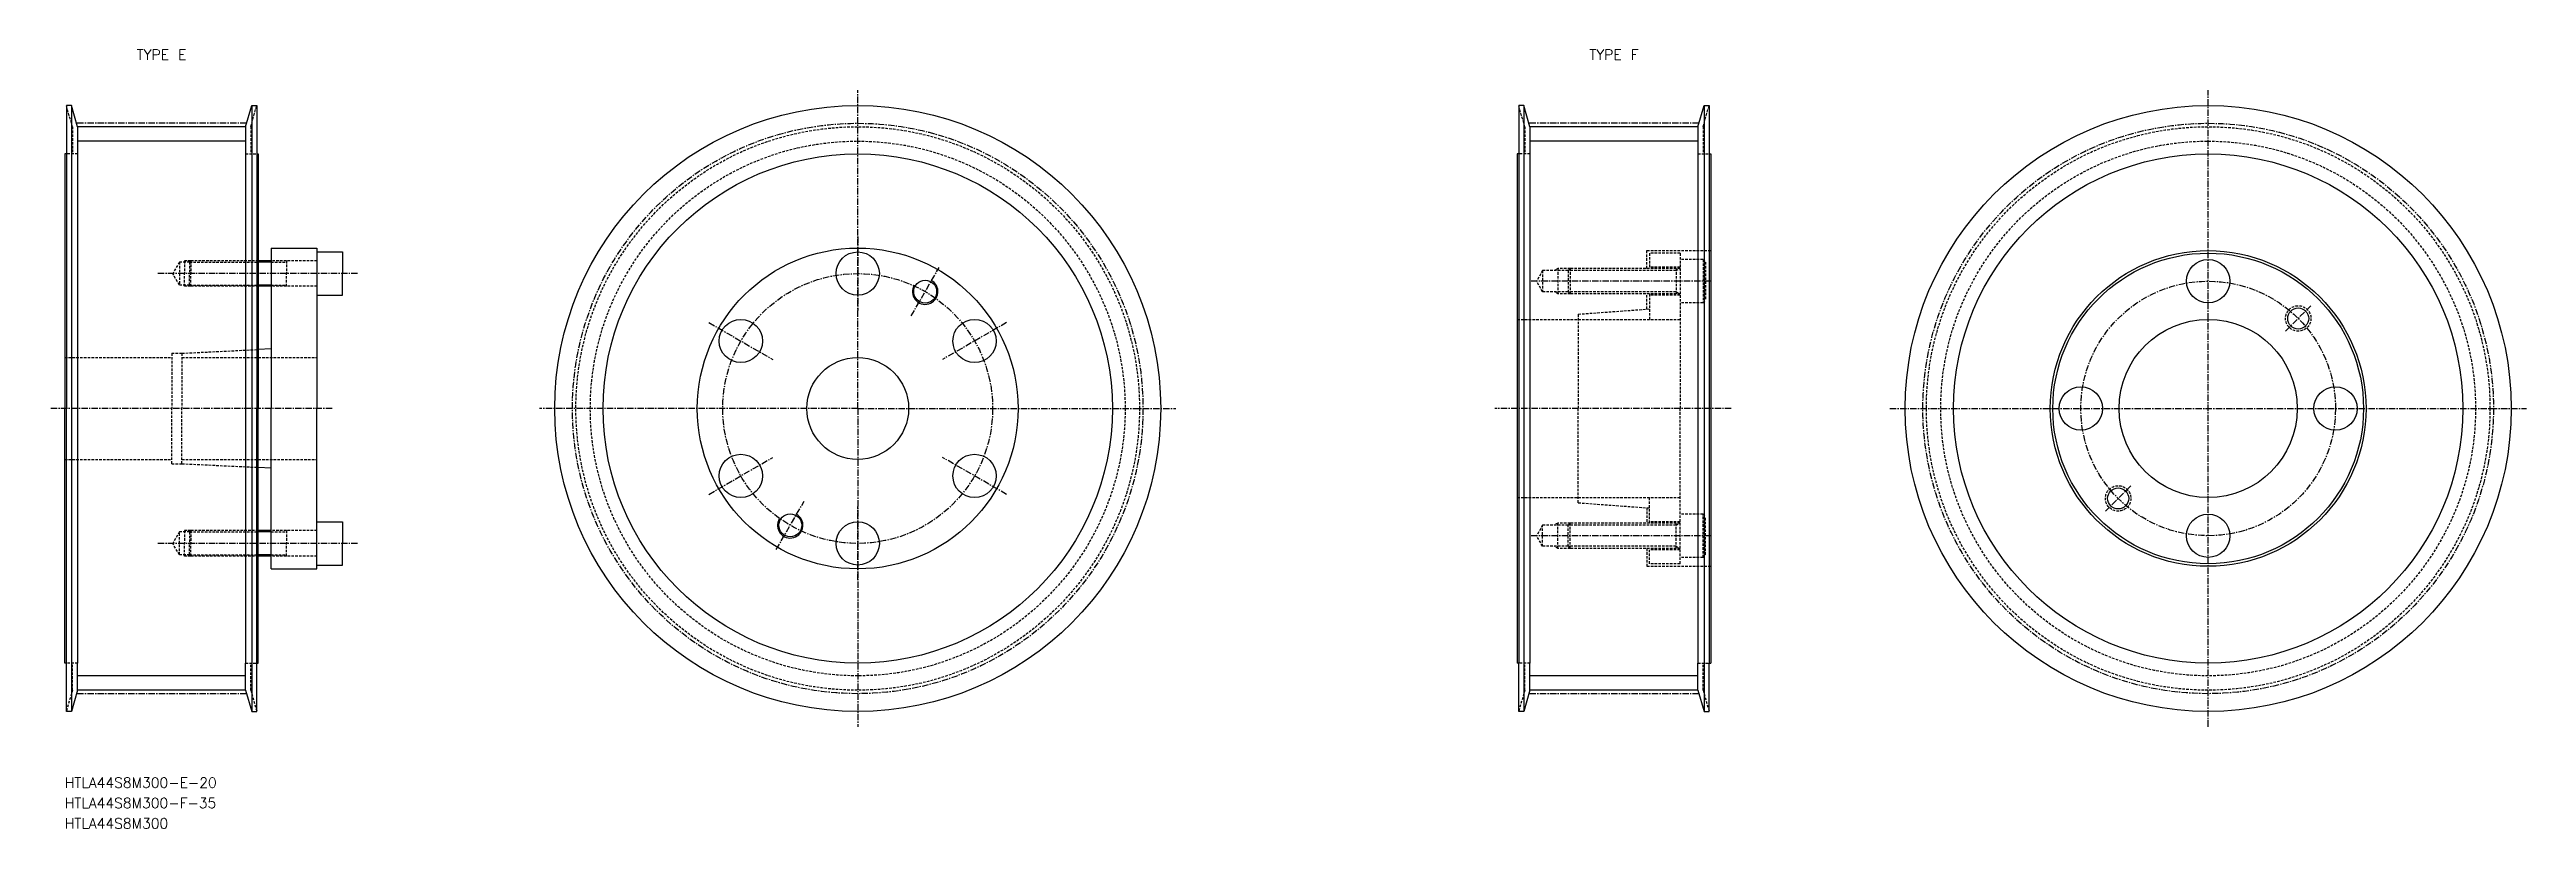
# Model space of a CAD drawing. Extents: x 8926 to 9412, y 14946 to 15099.
import ezdxf
from ezdxf.enums import TextEntityAlignment as Align

# ---------------------------------------------------------------- set-up
doc = ezdxf.new("R2010")
doc.units = 0
doc.linetypes.add('CENTER', pattern=[2, 1.25, -0.25, 0.25, -0.25])
doc.linetypes.add('DASHED', pattern=[0.75, 0.5, -0.25])
doc.layers.get('0').update_dxf_attribs({"linetype": 'CONTINUOUS'})
doc.layers.add('CENTER', color=1, linetype='CENTER')
doc.styles.add('MISUMI', font='txt.shx')

msp = doc.modelspace()

# ---------------------------------------------------------------- linework, layer by layer
at = {"color": 7, "linetype": 'CONTINUOUS'}
for p, q in [((8929.33, 15087.63), (8929.33, 15078.13)), ((8930.33, 15087.63), (8929.33, 15087.63)), ((8930.33, 15087.63), (8930.33, 14968.63)), ((8931.53, 15083.47), (8930.33, 15087.63)), ((8964.53, 15083.47), (8931.53, 15083.47)), ((8931.53, 15083.47), (8931.53, 15078.13)), ((8964.53, 15083.47), (8965.73, 15087.63)), ((8964.53, 15083.47), (8964.53, 15078.13)), ((8965.73, 15087.63), (8965.73, 14968.63)), ((8965.73, 15087.63), (8966.73, 15087.63)), ((8966.73, 15087.63), (8966.73, 15078.13)), ((9214.53, 15087.63), (9214.53, 15078.13)), ((9215.53, 15087.63), (9214.53, 15087.63)), ((9215.53, 15087.63), (9215.53, 14968.63)), ((9216.73, 15083.47), (9215.53, 15087.63)), ((9249.73, 15083.47), (9216.73, 15083.47)), ((9216.73, 15083.47), (9216.73, 15078.13)), ((9249.73, 15083.47), (9250.93, 15087.63)), ((9249.73, 15083.47), (9249.73, 15078.13)), ((9250.93, 15087.63), (9250.93, 14968.63)), ((9250.93, 15087.63), (9251.93, 15087.63)), ((9251.93, 15087.63), (9251.93, 15078.13)), ((8929.03, 15078.13), (8929.03, 15028.13)), ((8929.33, 15078.13), (8929.03, 15078.13)), ((8929.33, 15078.13), (8929.33, 15028.13)), ((8931.53, 15078.13), (8931.53, 14978.13)), ((8964.53, 15078.13), (8964.53, 14978.13)), ((8966.73, 15078.13), (8966.73, 15028.13)), ((8966.73, 15078.13), (8967.03, 15078.13)), ((8967.03, 15078.13), (8967.03, 15057.13)), ((9214.23, 15078.13), (9214.23, 14978.13)), ((9214.53, 15078.13), (9214.23, 15078.13)), ((9214.53, 15078.13), (9214.53, 14978.13)), ((9216.73, 15078.13), (9216.73, 14978.13)), ((9249.73, 15078.13), (9249.73, 14978.13)), ((9251.93, 15078.13), (9251.93, 14978.13)), ((9251.93, 15078.13), (9252.23, 15078.13)), ((9252.23, 15078.13), (9252.23, 14978.13)), ((8969.53, 15059.63), (8978.53, 15059.63)), ((8969.53, 15059.63), (8969.53, 15057.13)), ((8978.53, 15059.63), (8978.53, 15058.88)), ((8978.53, 15058.88), (8983.53, 15058.88)), ((8978.53, 15058.88), (8978.53, 15050.38)), ((8983.53, 15058.88), (8983.53, 15054.63)), ((8967.03, 15057.13), (8967.03, 15052.13)), ((8969.53, 15057.13), (8967.03, 15057.13)), ((8969.53, 15057.13), (8969.53, 15052.13)), ((8983.53, 15050.38), (8983.53, 15054.63)), ((8967.03, 15052.13), (8967.03, 15039.71)), ((8969.53, 15052.13), (8967.03, 15052.13)), ((8969.53, 15052.13), (8969.53, 15039.83)), ((8978.53, 15050.38), (8983.53, 15050.38)), ((8978.53, 15050.38), (8978.53, 15028.13)), ((8969.53, 15039.83), (8967.03, 15039.71)), ((8967.03, 15039.71), (8967.03, 15028.13)), ((8969.53, 15039.83), (8969.53, 15028.13)), ((8929.03, 14978.13), (8929.03, 15028.13)), ((8929.33, 14978.13), (8929.33, 15028.13)), ((8966.73, 14978.13), (8966.73, 15028.13)), ((8967.03, 15016.56), (8967.03, 15028.13)), ((8969.53, 15016.43), (8969.53, 15028.13)), ((8978.53, 15005.88), (8978.53, 15028.13)), ((8967.03, 15004.13), (8967.03, 15016.56)), ((8969.53, 15016.43), (8967.03, 15016.56)), ((8969.53, 15004.13), (8969.53, 15016.43)), ((8978.53, 15005.88), (8983.53, 15005.88)), ((8978.53, 14997.38), (8978.53, 15005.88)), ((8983.53, 15005.88), (8983.53, 15001.63)), ((8967.03, 14999.13), (8967.03, 15004.13)), ((8969.53, 15004.13), (8967.03, 15004.13)), ((8969.53, 14999.13), (8969.53, 15004.13)), ((8983.53, 14997.38), (8983.53, 15001.63)), ((8967.03, 14978.13), (8967.03, 14999.13)), ((8969.53, 14999.13), (8967.03, 14999.13)), ((8969.53, 14996.63), (8969.53, 14999.13)), ((8969.53, 14996.63), (8978.53, 14996.63)), ((8978.53, 14997.38), (8983.53, 14997.38)), ((8978.53, 14996.63), (8978.53, 14997.38)), ((8929.33, 14978.13), (8929.03, 14978.13)), ((8929.33, 14968.63), (8929.33, 14978.13)), ((8931.53, 14972.8), (8931.53, 14978.13)), ((8964.53, 14972.8), (8964.53, 14978.13)), ((8966.73, 14968.63), (8966.73, 14978.13)), ((8966.73, 14978.13), (8967.03, 14978.13)), ((9214.53, 14978.13), (9214.23, 14978.13)), ((9214.53, 14968.63), (9214.53, 14978.13)), ((9216.73, 14972.8), (9216.73, 14978.13)), ((9249.73, 14972.8), (9249.73, 14978.13)), ((9251.93, 14968.63), (9251.93, 14978.13)), ((9251.93, 14978.13), (9252.23, 14978.13)), ((8931.53, 14972.8), (8930.33, 14968.63)), ((8964.53, 14972.8), (8931.53, 14972.8)), ((8964.53, 14972.8), (8965.73, 14968.63)), ((9216.73, 14972.8), (9215.53, 14968.63)), ((9249.73, 14972.8), (9216.73, 14972.8)), ((9249.73, 14972.8), (9250.93, 14968.63)), ((8930.33, 14968.63), (8929.33, 14968.63)), ((8965.73, 14968.63), (8966.73, 14968.63)), ((9215.53, 14968.63), (9214.53, 14968.63)), ((9250.93, 14968.63), (9251.93, 14968.63))]:
    msp.add_line(p, q, dxfattribs=at)
at = {"color": 3, "linetype": 'DASHED'}
for p, q in [((8930.53, 15083.47), (8929.33, 15087.63)), ((8930.53, 15083.47), (8930.53, 15078.13)), ((8965.53, 15083.47), (8966.73, 15087.63)), ((8965.53, 15083.47), (8965.53, 15078.13)), ((9215.73, 15083.47), (9214.53, 15087.63)), ((9215.73, 15083.47), (9215.73, 15078.13)), ((9250.73, 15083.47), (9251.93, 15087.63)), ((9250.73, 15083.47), (9250.73, 15078.13)), ((8931.53, 15078.13), (8929.33, 15078.13)), ((8964.53, 15078.13), (8966.73, 15078.13)), ((9216.73, 15078.13), (9214.53, 15078.13)), ((9249.73, 15078.13), (9251.93, 15078.13)), ((9239.72, 15059.13), (9252.23, 15059.13)), ((9239.72, 15055.63), (9239.72, 15059.13)), ((8951.53, 15056.88), (8950.23, 15054.63)), ((8951.53, 15052.38), (8950.23, 15054.63)), ((8951.53, 15056.88), (8951.53, 15052.38)), ((8953.53, 15056.88), (8951.53, 15056.88)), ((8952.53, 15057.13), (8952.53, 15054.63)), ((8953.78, 15057.13), (8952.53, 15057.13)), ((8952.53, 15052.13), (8952.53, 15054.63)), ((8953.78, 15057.13), (8953.53, 15056.88)), ((8953.53, 15056.88), (8967.03, 15056.88)), ((8953.53, 15056.88), (8953.53, 15054.63)), ((8953.53, 15052.38), (8953.53, 15054.63)), ((8967.03, 15057.13), (8953.78, 15057.13)), ((8953.78, 15057.13), (8953.78, 15054.63)), ((8953.78, 15052.13), (8953.78, 15054.63)), ((8978.53, 15057.13), (8969.53, 15057.13)), ((8969.53, 15056.88), (8972.53, 15056.88)), ((8972.53, 15057.13), (8972.53, 15054.63)), ((8972.53, 15052.13), (8972.53, 15054.63)), ((9219.22, 15055.2), (9218.03, 15053.13)), ((9224.22, 15055.2), (9219.22, 15055.2)), ((9219.22, 15055.2), (9219.22, 15051.07)), ((9222.22, 15055.63), (9221.47, 15055.2)), ((9224.66, 15055.63), (9222.22, 15055.63)), ((9222.22, 15055.63), (9222.22, 15050.63)), ((9224.66, 15055.63), (9224.22, 15055.2)), ((9245.42, 15055.2), (9224.22, 15055.2)), ((9224.22, 15055.2), (9224.22, 15051.07)), ((9246.22, 15055.63), (9224.66, 15055.63)), ((9224.66, 15055.63), (9224.66, 15050.63)), ((9246.22, 15058.63), (9240.22, 15058.63)), ((9240.22, 15058.63), (9240.22, 15055.63)), ((9246.22, 15055.88), (9240.22, 15055.88)), ((9245.42, 15055.63), (9245.42, 15050.63)), ((9245.42, 15055.2), (9246.17, 15055.63)), ((9246.22, 15058.63), (9246.23, 15028.13)), ((9250.72, 15057.38), (9246.22, 15057.38)), ((9250.72, 15057.38), (9250.72, 15048.88)), ((9250.72, 15057.38), (9251.22, 15056.88)), ((9251.22, 15056.88), (9251.22, 15049.38)), ((8953.53, 15052.38), (8951.53, 15052.38)), ((8953.78, 15052.13), (8952.53, 15052.13)), ((8953.53, 15052.38), (8967.03, 15052.38)), ((8953.78, 15052.13), (8953.53, 15052.38)), ((8967.03, 15052.13), (8953.78, 15052.13)), ((8969.53, 15052.38), (8972.53, 15052.38)), ((8978.53, 15052.13), (8969.53, 15052.13)), ((9219.22, 15051.07), (9218.03, 15053.13)), ((9224.22, 15051.07), (9219.22, 15051.07)), ((9222.22, 15050.63), (9221.47, 15051.07)), ((9224.66, 15050.63), (9222.22, 15050.63)), ((9245.42, 15051.07), (9224.22, 15051.07)), ((9224.66, 15050.63), (9224.22, 15051.07)), ((9246.22, 15050.63), (9224.66, 15050.63)), ((9239.72, 15047.65), (9239.72, 15050.63)), ((9240.22, 15050.63), (9240.23, 15045.63)), ((9246.22, 15050.38), (9240.22, 15050.38)), ((9245.42, 15051.07), (9246.17, 15050.63)), ((9250.72, 15048.88), (9251.22, 15049.38)), ((9214.23, 15045.63), (9246.23, 15045.63)), ((9226.22, 15046.66), (9240.22, 15047.68)), ((9226.22, 15046.66), (9226.22, 15028.13)), ((9250.72, 15048.88), (9246.22, 15048.88)), ((8952.03, 15038.98), (8967.03, 15039.71)), ((8929.03, 15038.13), (8950.03, 15038.13)), ((8950.03, 15038.98), (8950.03, 15028.13)), ((8950.03, 15038.98), (8952.03, 15038.98)), ((8952.03, 15038.98), (8952.03, 15028.13)), ((8952.03, 15038.13), (8978.53, 15038.13)), ((8950.03, 15017.28), (8950.03, 15028.13)), ((8952.03, 15017.28), (8952.03, 15028.13)), ((9226.22, 15009.61), (9226.22, 15028.13)), ((9246.22, 14997.63), (9246.23, 15028.13)), ((8929.03, 15018.13), (8950.03, 15018.13)), ((8950.03, 15017.28), (8952.03, 15017.28)), ((8952.03, 15018.13), (8978.53, 15018.13)), ((8952.03, 15017.28), (8967.03, 15016.56)), ((9214.23, 15010.63), (9246.23, 15010.63)), ((9240.22, 15005.63), (9240.23, 15010.63)), ((9219.22, 15005.2), (9218.03, 15003.13)), ((9219.22, 15001.07), (9219.22, 15005.2)), ((9224.22, 15005.2), (9219.22, 15005.2)), ((9222.22, 15005.63), (9221.47, 15005.2)), ((9224.66, 15005.63), (9222.22, 15005.63)), ((9222.22, 15000.63), (9222.22, 15005.63)), ((9224.66, 15005.63), (9224.22, 15005.2)), ((9245.42, 15005.2), (9224.22, 15005.2)), ((9224.22, 15001.07), (9224.22, 15005.2)), ((9246.22, 15005.63), (9224.66, 15005.63)), ((9224.66, 15000.63), (9224.66, 15005.63)), ((9226.22, 15009.61), (9240.22, 15008.58)), ((9239.72, 15008.62), (9239.72, 15005.63)), ((9246.22, 15005.88), (9240.22, 15005.88)), ((9245.42, 15000.63), (9245.42, 15005.63)), ((9245.42, 15005.2), (9246.17, 15005.63)), ((9250.72, 15007.38), (9246.22, 15007.38)), ((9250.72, 14998.88), (9250.72, 15007.38)), ((9250.72, 15007.38), (9251.22, 15006.88)), ((9251.22, 14999.38), (9251.22, 15006.88)), ((8951.53, 15003.88), (8950.23, 15001.63)), ((8951.53, 14999.38), (8950.23, 15001.63)), ((8951.53, 14999.38), (8951.53, 15003.88)), ((8953.53, 15003.88), (8951.53, 15003.88)), ((8952.53, 15004.13), (8952.53, 15001.63)), ((8953.78, 15004.13), (8952.53, 15004.13)), ((8952.53, 14999.13), (8952.53, 15001.63)), ((8953.78, 15004.13), (8953.53, 15003.88)), ((8953.53, 15003.88), (8967.03, 15003.88)), ((8953.53, 15003.88), (8953.53, 15001.63)), ((8953.53, 14999.38), (8953.53, 15001.63)), ((8967.03, 15004.13), (8953.78, 15004.13)), ((8953.78, 15004.13), (8953.78, 15001.63)), ((8953.78, 14999.13), (8953.78, 15001.63)), ((8978.53, 15004.13), (8969.53, 15004.13)), ((8969.53, 15003.88), (8972.53, 15003.88)), ((8972.53, 15004.13), (8972.53, 15001.63)), ((8972.53, 14999.13), (8972.53, 15001.63)), ((9219.22, 15001.07), (9218.03, 15003.13)), ((9224.22, 15001.07), (9219.22, 15001.07)), ((9222.22, 15000.63), (9221.47, 15001.07)), ((9224.66, 15000.63), (9222.22, 15000.63)), ((9245.42, 15001.07), (9224.22, 15001.07)), ((9224.66, 15000.63), (9224.22, 15001.07)), ((9246.22, 15000.63), (9224.66, 15000.63)), ((9239.72, 15000.63), (9239.72, 14997.13)), ((9240.22, 14997.63), (9240.22, 15000.63)), ((9246.22, 15000.38), (9240.22, 15000.38)), ((9245.42, 15001.07), (9246.17, 15000.63)), ((8953.53, 14999.38), (8951.53, 14999.38)), ((8953.78, 14999.13), (8952.53, 14999.13)), ((8953.53, 14999.38), (8967.03, 14999.38)), ((8953.78, 14999.13), (8953.53, 14999.38)), ((8967.03, 14999.13), (8953.78, 14999.13)), ((8969.53, 14999.38), (8972.53, 14999.38)), ((8978.53, 14999.13), (8969.53, 14999.13)), ((9239.72, 14997.13), (9252.23, 14997.13)), ((9246.22, 14997.63), (9240.22, 14997.63)), ((9250.72, 14998.88), (9246.22, 14998.88)), ((9250.72, 14998.88), (9251.22, 14999.38)), ((8931.53, 14978.13), (8929.33, 14978.13)), ((8930.53, 14972.8), (8930.53, 14978.13)), ((8964.53, 14978.13), (8966.73, 14978.13)), ((8965.53, 14972.8), (8965.53, 14978.13)), ((9216.73, 14978.13), (9214.53, 14978.13)), ((9215.73, 14972.8), (9215.73, 14978.13)), ((9249.73, 14978.13), (9251.93, 14978.13)), ((9250.73, 14972.8), (9250.73, 14978.13)), ((8930.53, 14972.8), (8929.33, 14968.63)), ((8965.53, 14972.8), (8966.73, 14968.63)), ((9215.73, 14972.8), (9214.53, 14968.63)), ((9250.73, 14972.8), (9251.93, 14968.63))]:
    msp.add_line(p, q, dxfattribs=at)
at = {"color": 3, "linetype": 'CONTINUOUS'}
for p, q in [((8964.53, 15080.64), (8931.53, 15080.64)), ((9249.73, 15080.64), (9216.73, 15080.64)), ((8964.53, 14975.63), (8931.53, 14975.63)), ((9249.73, 14975.63), (9216.73, 14975.63))]:
    msp.add_line(p, q, dxfattribs=at)
at = {"color": 3}
for p, q in [((8969.53, 15056.88), (8967.03, 15056.88)), ((8969.53, 15052.38), (8967.03, 15052.38)), ((8969.53, 15003.88), (8967.03, 15003.88)), ((8969.53, 14999.38), (8967.03, 14999.38))]:
    msp.add_line(p, q, dxfattribs=at)
at = {"color": 7, "linetype": 'CONTINUOUS'}
for centre, radius in [((9084.73, 15028.13), 59.5), ((9349.92, 15028.13), 59.5), ((9084.73, 15028.13), 50), ((9349.92, 15028.13), 50), ((9084.73, 15028.13), 31.5), ((9084.73, 15028.13), 31.5), ((9084.73, 15054.63), 4.25), ((9349.92, 15028.13), 31), ((9349.92, 15028.13), 30.5), ((9349.92, 15053.13), 4.25), ((9097.98, 15051.08), 2.25), ((9061.78, 15041.38), 4.25), ((9107.68, 15041.38), 4.25), ((9349.92, 15028.13), 17.5), ((9367.6, 15045.81), 2.07), ((9084.73, 15028.13), 10), ((9324.92, 15028.13), 4.25), ((9374.92, 15028.13), 4.25), ((9061.78, 15014.88), 4.25), ((9107.68, 15014.88), 4.25), ((9332.24, 15010.46), 2.07), ((9071.48, 15005.18), 2.25), ((9084.73, 15001.63), 4.25), ((9349.92, 15003.13), 4.25)]:
    msp.add_circle(centre, radius, dxfattribs=at)
at = {"color": 3, "linetype": 'DASHED'}
for centre, radius in [((9084.73, 15028.13), 55.34), ((9349.92, 15028.13), 55.34), ((9084.73, 15028.13), 52.51), ((9349.92, 15028.13), 52.51), ((9367.6, 15045.81), 2.5), ((9332.24, 15010.46), 2.5)]:
    msp.add_circle(centre, radius, dxfattribs=at)
at = {"color": 3, "linetype": 'CONTINUOUS'}
for centre in [(9097.98, 15051.08), (9071.48, 15005.18)]:
    msp.add_arc(centre, 2.5, 150, 62, dxfattribs=at)
at = {"layer": 'CENTER', "color": 1, "linetype": 'CENTER'}
for p, q in [((9084.73, 15028.13), (9084.73, 15090.63)), ((9349.92, 14965.63), (9349.92, 15090.63)), ((8964.73, 15084.16), (8931.33, 15084.16)), ((9249.92, 15084.16), (9216.53, 15084.16)), ((9084.73, 15061.88), (9084.73, 15047.38)), ((8986.53, 15054.63), (8947.23, 15054.63)), ((9095.23, 15046.32), (9100.73, 15055.85)), ((9252.22, 15053.13), (9216.88, 15053.13)), ((9055.5, 15045.01), (9068.05, 15037.76)), ((9113.95, 15045.01), (9101.4, 15037.76)), ((9365.12, 15043.34), (9370.07, 15048.29)), ((8981.53, 15028.13), (8926.03, 15028.13)), ((9084.73, 15028.13), (9022.23, 15028.13)), ((9084.73, 15028.13), (9147.23, 15028.13)), ((9084.73, 15028.13), (9084.73, 14965.63)), ((9256.27, 15028.13), (9209.82, 15028.13)), ((9287.42, 15028.13), (9412.42, 15028.13)), ((9055.5, 15011.26), (9068.05, 15018.51)), ((9113.95, 15011.26), (9101.4, 15018.51)), ((9334.72, 15012.93), (9329.77, 15007.98)), ((9068.73, 15000.42), (9074.23, 15009.95)), ((9084.73, 14994.38), (9084.73, 15008.88)), ((8986.53, 15001.63), (8947.23, 15001.63)), ((9252.22, 15003.13), (9216.88, 15003.13)), ((8964.73, 14972.11), (8931.33, 14972.11)), ((9249.92, 14972.11), (9216.53, 14972.11))]:
    msp.add_line(p, q, dxfattribs=at)
for centre, radius in [((9084.73, 15028.13), 56.02), ((9349.92, 15028.13), 56.02), ((9084.73, 15028.13), 26.5), ((9349.92, 15028.13), 25)]:
    msp.add_circle(centre, radius, dxfattribs=at)

# ---------------------------------------------------------------- texts
at = {"color": 7, "linetype": 'CONTINUOUS', "style": 'MISUMI'}
for s, p in [('TYPE E', (8948.03, 15097.63)), ('TYPE F', (9233.23, 15097.63))]:
    msp.add_text(s, height=2, dxfattribs=at).set_placement(p, align=Align.MIDDLE_CENTER)
for s, p in [('HTLA44S8M300-E-20', (8929.03, 14953.63)), ('HTLA44S8M300-F-35', (8929.03, 14949.63)), ('HTLA44S8M300', (8929.03, 14945.63))]:
    msp.add_text(s, height=2, dxfattribs=at).set_placement(p)

doc.saveas('drawing.dxf')
